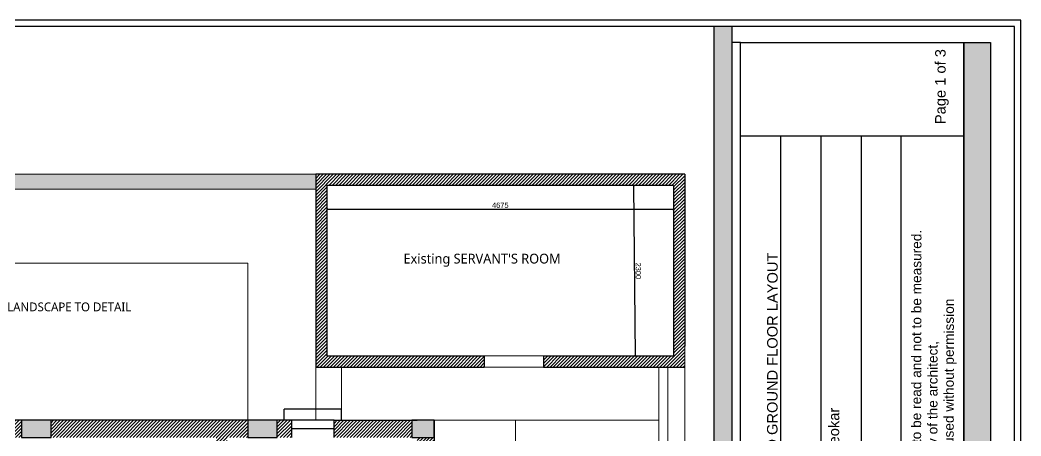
# Model space of a CAD drawing. Header units: millimetres. Extents: x 922141 to 965068, y 34629 to 256118.
# Drawn here: x 949763 to 963262, y 177901 to 183513 of the extents above; entities that cross this region are included whole.
import ezdxf

# ---------------------------------------------------------------- set-up
doc = ezdxf.new("R2010")
doc.units = ezdxf.units.MM
doc.header["$PDMODE"] = 35
doc.layers.get('0').update_dxf_attribs({"plot": 0})
doc.layers.get('Defpoints').update_dxf_attribs({"color": 6})
for name, color, linetype, lineweight in [('A-HATCH', 251, 'Continuous', 9), ('A-TEXT-TITLES-BOLD', 7, 'Continuous', 13), ('HATCH', 8, 'Continuous', 5), ('MCA__ LANDSCAPE', 136, 'Continuous', 5), ('MCA__ LAYOUT TESTO', 6, 'Continuous', 5), ('MCA__ MURI ESISTENTI SEZIONATI', 30, 'Continuous', 30), ('MCA__ SCALE', 154, 'Continuous', 18)]:
    doc.layers.add(name, color=color, linetype=linetype, lineweight=lineweight)
for name, color, linetype in [('MCA__ FACCIATA', 140, 'Continuous'), ('P-Drain Trench', 11, 'Continuous'), ('TEXT200', 7, 'Continuous')]:
    doc.layers.add(name, color=color, linetype=linetype)
doc.styles.add('FP1', font='arial.ttf')
doc.styles.get("Standard").update_dxf_attribs({"font": 'arial.ttf'})
doc.dimstyles.new('ISO-25', dxfattribs={"dimtxt": 250, "dimasz": 20, "dimexe": 1.25, "dimexo": 0.625, "dimtad": 1, "dimdec": 1, "dimrnd": 5, "dimtxsty": 'Standard', "dimcen": 2.5, "dimadec": 0, "dimazin": 0, "dimtfac": 1, "dimtdec": 1, "dimtmove": 0, "dimatfit": 3, "dimfxl": 1, "dimarcsym": 0})

# ---------------------------------------------------------------- blocks, each defined once
blk = doc.blocks.new('_ArchTick')
at = {"color": 0, "linetype": 'ByBlock', "const_width": 0.15}
blk.add_lwpolyline([(-0.5, -0.5), (0.5, 0.5)], dxfattribs=at)
blk = doc.blocks.new('*D123')
at = {"layer": 'Defpoints', "color": 0, "transparency": 16777216}
for p in [(953902, 180954), (958577, 180959), (958577, 180954)]:
    blk.add_point(p, dxfattribs=at)
at = {"layer": 'MCA__ FACCIATA', "color": 0, "lineweight": -2, "transparency": 16777216}
blk.add_line((953902, 180959), (958577, 180959), dxfattribs=at)
at = {"layer": 'MCA__ FACCIATA', "color": 0, "lineweight": -2, "transparency": 16777216, "xscale": 27, "yscale": 27, "zscale": 27, "rotation": 180}
blk.add_blockref('_ArchTick', (953902, 180959), dxfattribs=at)
at = {"layer": 'MCA__ FACCIATA', "color": 0, "lineweight": -2, "transparency": 16777216, "xscale": 27, "yscale": 27, "zscale": 27}
blk.add_blockref('_ArchTick', (958577, 180959), dxfattribs=at)
at = {"layer": 'MCA__ FACCIATA', "color": 0, "lineweight": 0, "transparency": 16777216, "insert": (956240, 181013), "char_height": 72, "attachment_point": 5}
blk.add_mtext('4675', dxfattribs=at)
blk = doc.blocks.new('*D126')
at = {"layer": 'Defpoints', "color": 0, "transparency": 16777216}
for p in [(958304, 181281), (958057, 178979), (958325, 178981)]:
    blk.add_point(p, dxfattribs=at)
at = {"layer": 'MCA__ FACCIATA', "color": 0, "lineweight": -2, "transparency": 16777216}
blk.add_line((958036, 181279), (958057, 178979), dxfattribs=at)
at = {"layer": 'MCA__ FACCIATA', "color": 0, "lineweight": -2, "transparency": 16777216, "xscale": 27, "yscale": 27, "zscale": 27}
for p, rotation in [((958036, 181279), 90.53179048214322), ((958057, 178979), 270.5317904821432)]:
    blk.add_blockref('_ArchTick', p, dxfattribs=dict(at, rotation=rotation))
at = {"layer": 'MCA__ FACCIATA', "color": 0, "lineweight": 0, "transparency": 16777216, "insert": (958101, 180129), "char_height": 72, "attachment_point": 5, "rotation": 270.5318}
blk.add_mtext('2300', dxfattribs=at)

msp = doc.modelspace()

# ---------------------------------------------------------------- hatches: boundary and pattern name
at = {"layer": 'A-HATCH'}
h = msp.add_hatch(color=256, dxfattribs=at)
h.paths.add_polyline_path([(959122.11, 175230.78), (959122.11, 183423.96), (959367.07, 183423.96), (959367.07, 175230.78)])
h.paths.add_polyline_path([(959122.18, 175363.43), (959122.18, 176270.95), (959364.38, 176270.95), (959364.38, 175363.43)])
msp.add_hatch(color=256, dxfattribs=at).paths.add_polyline_path([(962491.32, 156833.63), (962491.32, 183209.96), (962852.98, 183209.96), (962852.98, 156833.63)])
at = {"layer": 'MCA__ LANDSCAPE'}
h = msp.add_hatch(color=256, dxfattribs=at)
h.dxf.hatch_style = 1
h.paths.add_polyline_path([(935724.83, 181231.2), (953752.43, 181231.2), (953752.43, 181431.2), (935724.83, 181431.2)])
h.paths.add_polyline_path([(925090.41, 181231.2), (935724.83, 181231.2), (935724.83, 181431.2), (925090.41, 181431.2)])
at = {"layer": 'MCA__ MURI ESISTENTI SEZIONATI'}
h = msp.add_hatch(color=256, dxfattribs=at)
h.dxf.hatch_style = 1
h.paths.add_polyline_path([(934518.75, 173872.69), (934760.39, 173872.69), (934760.39, 174102.69), (934288.75, 174102.69), (934288.75, 173872.69)])
h.paths.add_polyline_path([(934760.39, 169671.69), (934760.39, 169901.69), (934518.75, 169901.69), (934288.75, 169901.69), (934288.75, 169671.69)])
h.paths.add_polyline_path([(941453.39, 177662.69), (941683.39, 177662.69), (941683.39, 177882.69), (941683.39, 177997.69), (941683.39, 178112.69), (941453.39, 178112.69), (941453.39, 177882.69)])
h.paths.add_polyline_path([(944003.39, 177662.69), (944233.39, 177662.69), (944233.39, 178112.69), (944003.39, 178112.69), (944003.39, 177882.69)])
h.paths.add_polyline_path([(945783.39, 178112.69), (945783.39, 177662.69), (946013.39, 177662.69), (946013.39, 177882.69), (946013.39, 178112.69)])
h.paths.add_polyline_path([(941453.39, 173872.69), (941683.39, 173872.69), (941683.39, 174102.69), (941683.39, 174147.69), (941683.39, 174322.69), (941453.39, 174322.69), (941453.39, 174102.69)])
h.paths.add_polyline_path([(941453.39, 169451.69), (941683.39, 169451.69), (941683.39, 169901.69), (941453.39, 169901.69), (941453.39, 169671.69)])
h.paths.add_polyline_path([(945783.39, 172234.69), (946013.39, 172234.69), (946013.39, 172454.69), (946013.39, 172684.69), (945783.39, 172684.69), (945783.39, 172454.69)])
h.paths.add_polyline_path([(937726.63, 178112.69), (937940.39, 177882.69), (937940.39, 177712.69), (937710.39, 177712.69), (937710.39, 178112.69)])
h.paths.add_polyline_path([(949781.39, 172454.69), (950181.39, 172454.69), (950181.39, 172684.69), (950011.39, 172684.69), (949781.39, 172684.69)])
h.paths.add_polyline_path([(938110.39, 169671.69), (938110.39, 169901.69), (937710.39, 169901.69), (937710.39, 169671.69)])
h.paths.add_polyline_path([(952997.43, 172454.69), (953247.43, 172454.69), (953247.43, 172569.69), (953247.43, 172684.69), (952847.43, 172684.69), (952847.43, 172454.69)])
h.paths.add_polyline_path([(950011.39, 177882.69), (950181.39, 177882.69), (950181.39, 178112.69), (949781.39, 178112.69), (949781.39, 177882.69)])
h.paths.add_polyline_path([(937710.39, 173872.69), (937710.39, 174102.69), (937940.39, 174102.69), (938100.39, 174102.69), (938100.39, 173872.69)])
h.paths.add_polyline_path([(952833.39, 177882.69), (953233.39, 177882.69), (953233.39, 178112.69), (952833.39, 178112.69)])
h.paths.add_polyline_path([(931968.75, 173802.69), (932198.75, 173802.69), (932198.75, 173872.69), (932198.75, 174102.69), (931968.75, 174102.69)])
h.paths.add_polyline_path([(931968.75, 169786.69), (931968.75, 169735.15), (931968.75, 169671.69), (932198.75, 169671.69), (932198.75, 169901.69), (932198.75, 169971.69), (931968.75, 169971.69), (931968.75, 169901.69)])
h.paths.add_polyline_path([(955047.43, 177882.69), (955117.43, 177882.69), (955347.43, 177882.69), (955347.43, 177912.69), (955347.43, 178112.69), (955047.43, 178112.69)])
h.paths.add_polyline_path([(941453.39, 166971.69), (941753.39, 166971.69), (941753.39, 167043.9), (941753.39, 167087.16), (941753.39, 167201.69), (941683.39, 167201.69), (941453.39, 167201.69)])
h.paths.add_polyline_path([(945714.55, 167043.9), (945714.55, 166971.69), (946013.39, 166971.69), (946013.39, 167201.69), (945783.39, 167201.69), (945714.55, 167201.69), (945714.55, 167087.16)])
h.paths.add_polyline_path([(954097.43, 174832.88), (954327.43, 174832.88), (954327.43, 175132.88), (954097.43, 175132.88)])
h.paths.add_polyline_path([(949781.39, 174909.99), (950011.39, 174909.99), (950011.39, 175139.99), (949781.39, 175139.99)])
h.paths.add_polyline_path([(937940.39, 177882.69), (937940.39, 178112.69), (937726.63, 178112.69)])
h.paths.add_polyline_path([(950011.39, 174909.99), (950181.39, 174909.99), (950181.39, 175139.99), (950011.39, 175139.99)])
at = {"layer": 'MCA__ SCALE'}
h = msp.add_hatch(dxfattribs=at)
h.set_pattern_fill('ANSI31', color=256, scale=10)
h.set_pattern_definition([(45, (203389.098, -135196.515), (-22.4506403, 22.4506403), [])])
h.paths.add_polyline_path([(953752.43, 181431.2), (953752.43, 178831.2), (956022.43, 178831.2), (956022.43, 178981.2), (953902.43, 178981.2), (953902.43, 181281.2), (958577.43, 181281.2), (958577.43, 178981.2), (956822.43, 178981.2), (956822.43, 178831.2), (958727.43, 178831.2), (958727.43, 181431.2)])
h = msp.add_hatch(dxfattribs=at)
h.set_pattern_fill('ANSI31', color=256, scale=10)
h.set_pattern_definition([(45, (249533.098, -69007.35), (-22.4506403, 22.4506403), [])])
h.paths.add_polyline_path([(949161.39, 177882.69), (949311.63, 178112.69), (949781.39, 178112.69), (949781.39, 177882.69)])
h.paths.add_polyline_path([(946013.39, 177882.69), (946633.39, 177882.69), (946483.15, 178112.69), (946013.39, 178112.69)])
h = msp.add_hatch(dxfattribs=at)
h.set_pattern_fill('ANSI31', color=256, scale=10)
h.set_pattern_definition([(45, (303470.79, 24921.443), (-22.4506403, 22.4506403), [])])
h.paths.add_polyline_path([(951209.41, 178112.69), (950181.39, 178112.69), (950181.39, 177882.69), (950899.63, 177882.69), (952833.39, 177882.69), (952833.39, 178112.69)])
h = msp.add_hatch(dxfattribs=at)
h.set_pattern_fill('ANSI31', color=256, scale=10)
h.set_pattern_definition([(45, (294161.164, -248145.268), (-22.4506403, 22.4506403), [])])
h.paths.add_polyline_path([(953257.43, 175522.69), (953257.43, 175752.69), (954097.43, 175752.69), (954327.43, 175752.69), (954327.43, 175132.88), (954097.43, 175132.88), (954097.43, 175522.69)])
h.paths.add_polyline_path([(955117.43, 177882.69), (955347.43, 177882.69), (955347.43, 176412.69), (955117.43, 176412.69)])
h.paths.add_polyline_path([(952407.43, 177282.69), (952557.43, 177282.69), (952557.43, 177882.69), (952407.43, 177882.69)])
h.paths.add_polyline_path([(952407.43, 175752.69), (952407.43, 175522.69), (952557.43, 175522.69), (952557.43, 175752.69)])
h.paths.add_polyline_path([(953233.39, 178112.69), (953427.66, 178112.69), (953427.66, 177882.69), (953233.39, 177882.69)])
h.paths.add_polyline_path([(953999.45, 177882.69), (953999.45, 178112.69), (955047.43, 178112.69), (955047.43, 177882.69), (954950.78, 177882.69)])

# ---------------------------------------------------------------- linework, layer by layer
at = {"layer": 'A-HATCH', "color": 9, "ltscale": 600, "true_color": 0xc7c8ca}
for p, q in [((956022.43, 178981.2), (956822.43, 178981.2)), ((956822.43, 178831.2), (956022.43, 178831.2))]:
    msp.add_line(p, q, dxfattribs=at)
at = {"layer": 'HATCH'}
msp.add_line((962491.56, 169168.2), (962491.56, 181201.1), dxfattribs=at)
at = {"layer": 'MCA__ FACCIATA'}
for p, q in [((954097.66, 178262.69), (953327.66, 178262.69)), ((953327.66, 178112.69), (953327.66, 178262.69)), ((954097.66, 178112.69), (954097.66, 178262.69)), ((953997.66, 178112.69), (953426.76, 178112.69)), ((953997.66, 178112.69), (953427.66, 178112.69)), ((953997.66, 177997.69), (953427.66, 177997.69))]:
    msp.add_line(p, q, dxfattribs=at)
at = {"layer": 'MCA__ MURI ESISTENTI SEZIONATI'}
for p, q in [((958727.43, 181431.2), (953752.43, 181431.2)), ((953752.43, 181431.2), (953752.43, 178831.2)), ((958727.43, 181431.2), (958727.43, 179112.69)), ((958577.43, 181281.2), (953902.43, 181281.2)), ((953902.43, 181281.2), (953902.43, 178981.2)), ((958577.43, 181281.2), (958577.43, 178981.2)), ((953902.43, 178981.2), (956022.43, 178981.2)), ((956022.43, 178981.2), (956022.43, 178831.2)), ((956822.43, 178981.2), (958577.43, 178981.2)), ((956822.43, 178981.2), (956822.43, 178831.2)), ((953752.43, 178831.2), (956022.43, 178831.2)), ((956822.43, 178831.2), (958727.43, 178831.2)), ((951209.41, 178112.69), (949311.63, 178112.69)), ((953427.66, 178112.69), (951209.41, 178112.69)), ((953427.66, 177882.69), (953427.66, 178112.69)), ((953999.45, 178112.69), (955117.43, 178112.69)), ((953999.45, 177882.69), (953999.45, 178112.69)), ((955347.43, 178112.69), (955347.43, 176412.69))]:
    msp.add_line(p, q, dxfattribs=at)
for points in [[(950181.39, 177882.69), (950181.39, 178112.69), (949781.39, 178112.69), (949781.39, 177882.69)], [(953233.39, 177882.69), (953233.39, 178112.69), (952833.39, 178112.69), (952833.39, 177882.69)], [(955347.43, 177882.69), (955347.43, 178112.69), (955047.43, 178112.69), (955047.43, 177882.69)]]:
    msp.add_lwpolyline(points, close=True, dxfattribs=at)
at = {"layer": 'MCA__ SCALE'}
for p, q in [((953752.43, 181431.2), (924489.07, 181431.2)), ((953752.43, 181231.2), (925090.41, 181231.2)), ((952833.39, 180231.2), (946113.39, 180231.2)), ((952833.39, 178112.69), (952833.39, 180231.2)), ((958727.43, 179112.69), (958727.43, 160321.2)), ((958377.43, 178831.2), (958377.43, 175522.69)), ((958497.43, 178831.2), (958497.43, 160321.2)), ((955347.43, 178112.69), (956447.43, 178112.69)), ((956447.43, 178112.69), (958377.43, 178112.69)), ((956447.43, 178112.69), (956447.43, 175522.69))]:
    msp.add_line(p, q, dxfattribs=at)
for points in [[(946113.39, 181231.2), (946113.39, 180231.2), (952833.39, 180231.2), (952833.39, 178112.69), (953752.43, 178112.69), (953752.43, 181231.2), (946113.39, 181231.2)], [(958497.43, 175522.69), (958497.43, 178831.2), (954097.43, 178831.2), (954097.43, 178112.69), (955347.43, 178112.69), (955347.43, 175522.69), (958497.43, 175522.69)]]:
    msp.add_lwpolyline(points, close=True, dxfattribs=at)
at = {"layer": 'P-Drain Trench', "color": 0}
for p, q in [((959477.55, 183209.96), (959367.07, 183209.96)), ((959477.55, 181950.03), (962491.32, 181950.03)), ((960022.36, 175248.57), (960022.36, 181950.03)), ((960567.17, 175248.57), (960567.17, 181950.03)), ((961111.98, 175248.57), (961111.98, 181950.03)), ((961644.39, 175248.57), (961644.39, 181950.03))]:
    msp.add_line(p, q, dxfattribs=at)
for points in [[(959122.11, 183423.96), (959122.11, 175230.78), (959367.07, 175230.78), (959367.07, 183423.96)], [(959477.55, 175248.57), (959477.55, 183209.96), (962491.32, 183209.96), (962491.32, 175248.57)], [(962491.32, 156833.63), (962491.32, 183209.96), (962852.98, 183209.96), (962852.98, 156833.63)], [(962491.32, 157030.35), (962491.32, 183209.96), (962852.98, 183209.96), (962852.98, 157030.35)]]:
    msp.add_lwpolyline(points, close=True, dxfattribs=at)

# ---------------------------------------------------------------- texts
at = {"layer": 'A-TEXT-TITLES-BOLD', "attachment_point": 1, "style": 'FP1'}
for s, insert, char_height, width, rotation in [('Page 1 of 3', (962103.61, 182108.83), 141.5527, 6702.5858, 89.941733), ('\\pxi-0.02168,l0.02168,t0.06365;{\\fSymbol|b0|i0|c2|p18;·  }All dimensions on drawing to be read and not to be measured.\\P\\pi-4.44201,l4.44201,t4.44201;{\\fSymbol|b0|i0|c2|p18;·  T}his drawing is the property of the architect,\\P    and is not to be copied or used without permission', (961779.39, 175455.58), 131.84044, 9941.0664, 89.906185), ('\\A1;PROPOSED GROUND FLOOR LAYOUT', (959836.11, 176739.29), 141.5527, 6702.5858, 89.941733), ('\\A1;{\\fArial|b0|i0|c238|p34;Drawn          : Ameya} R. Deokar', (960666.03, 175491.36), 141.5527, 6702.5858, 89.941733)]:
    msp.add_mtext(s, dxfattribs=dict(at, insert=insert, char_height=char_height, width=width, rotation=rotation))

# ---------------------------------------------------------------- dimensions: what is measured, and where the dimension line sits
at = {"layer": 'MCA__ FACCIATA', "color": 252, "lineweight": 0, "true_color": 0x939598}
for p1, p2, distance, picture, middle in [((958304, 181281.2), (958325.35, 178981.2), -268.05, '*D126', (958101.42, 180129.22)), ((953902.43, 180953.94), (958577.43, 180953.94), 4.62, '*D123', (956239.93, 181013.32))]:
    dim = msp.add_aligned_dim(p1=p1, p2=p2, distance=distance, dimstyle='ISO-25', override={"dimtxt": 72, "dimasz": 27, "dimgap": 18, "dimblk1": 'ArchTick', "dimblk2": 'ArchTick', "dimsah": 1, "dimse1": 1, "dimse2": 1}, dxfattribs=at)
    dim.commit()
    dim.dimension.update_dxf_attribs({"geometry": picture, "text_midpoint": middle})

# ---------------------------------------------------------------- next in the draw order: texts
at = {"layer": 'MCA__ LAYOUT TESTO', "color": 14, "attachment_point": 1, "bg_fill": 2}
for s, width, insert, char_height in [("{\\fSegoe UI Light|b0|i0|c0|p34;Existing SERVANT'S ROOM}", 2888.5195, (954934.47, 180359.84, 0), 131.8359), ('\\pxqc;{\\fSegoe UI Light|b0|i0|c0|p34;LANDSCAPE TO DETAIL}', 2599.6675, (949126.94, 179702.1, 0), 118.6523)]:
    msp.add_mtext_dynamic_manual_height_columns(s, width=width, gutter_width=1, heights=[0], dxfattribs=dict(at, insert=insert, char_height=char_height))

# ---------------------------------------------------------------- next in the draw order: linework, layer by layer
at = {"layer": 'Defpoints'}
msp.add_lwpolyline([(963261.96, 156744.75), (963261.96, 183512.84), (924374.68, 183512.84), (924374.68, 156744.75)], close=True, dxfattribs=at)
at = {"layer": 'TEXT200'}
msp.add_lwpolyline([(963173.09, 156833.63), (963173.09, 183423.96), (924463.56, 183423.96), (924463.56, 156833.63)], close=True, dxfattribs=at)

doc.saveas('drawing.dxf')
